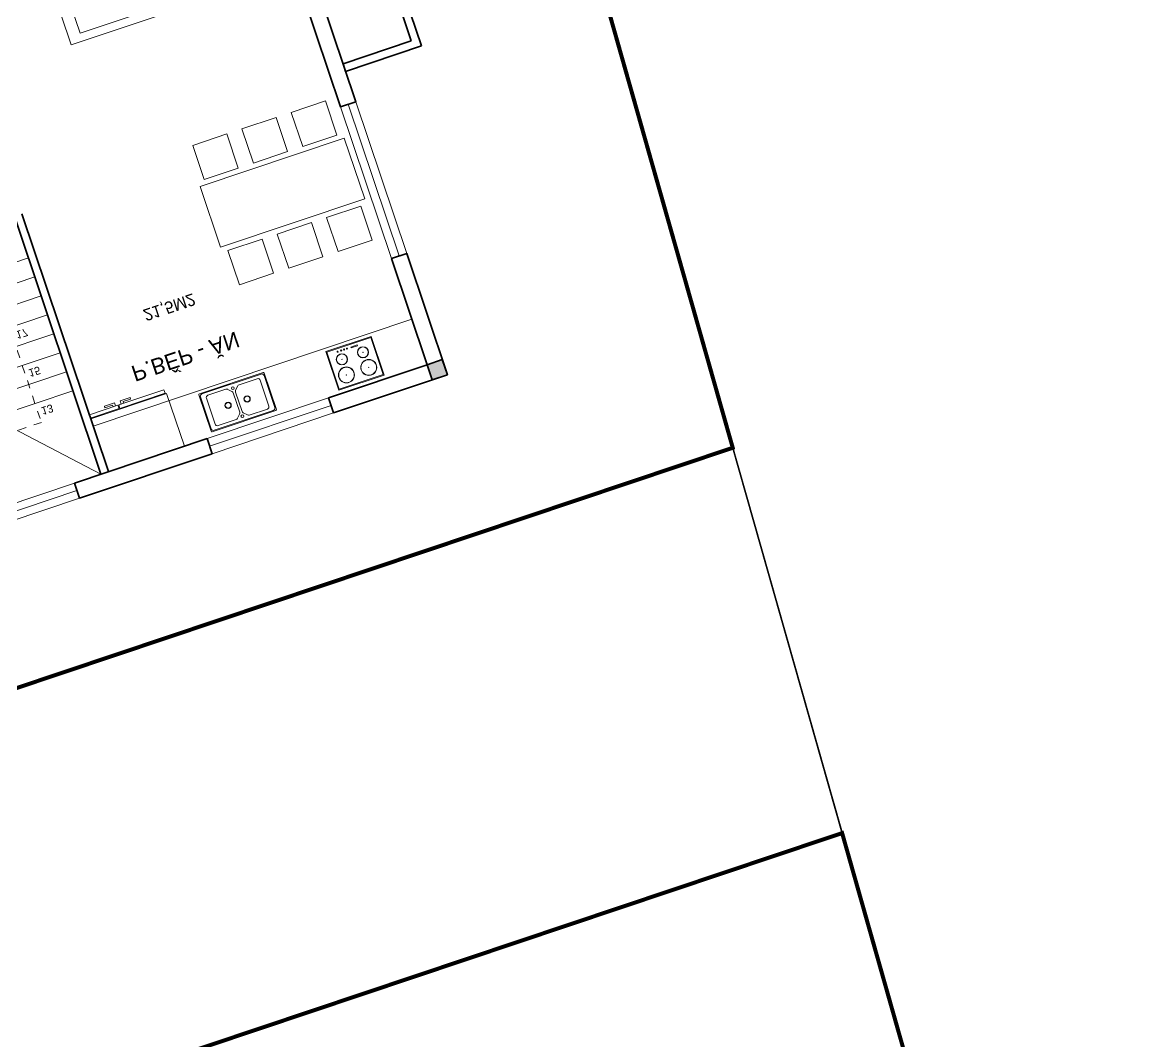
# Model space of a CAD drawing. Header units: metres. Extents: x 568336 to 569219, y 2065964 to 2066430.
# Drawn here: x 568496.64 to 568510.47, y 2066022.14 to 2066034.88 of the extents above; entities that cross this region are included whole.
import ezdxf

# ---------------------------------------------------------------- set-up
doc = ezdxf.new("R2010")
doc.units = ezdxf.units.M
for name, pattern in [('CENTER', [2, 1.25, -0.25, 0.25, -0.25]), ('HIDDEN', [0.375, 0.25, -0.125]), ('HIDDEN2', [0.1875, 0.125, -0.0625])]:
    doc.linetypes.add(name, pattern=pattern)
doc.layers.get('0').update_dxf_attribs({"linetype": 'CONTINUOUS'})
for name, color, linetype, lineweight in [('-CONCRETE', 1, 'CONTINUOUS', 35), ('-DIM', 9, 'CONTINUOUS', 13), ('-DOOR', 137, 'CONTINUOUS', 9), ('-FURNITURE', 46, 'CONTINUOUS', 9), ('-KH', 143, 'CONTINUOUS', 13), ('-LINE1', 7, 'CONTINUOUS', 18), ('-STEEL1', 1, 'CONTINUOUS', 35), ('-TEXT', 7, 'CONTINUOUS', 15), ('-WALL', 4, 'CONTINUOUS', 35), ('TEXT25', 2, 'CONTINUOUS', 13)]:
    doc.layers.add(name, color=color, linetype=linetype, lineweight=lineweight)
for name, color, linetype in [('-RANH GIOI LO DAT', 12, 'CONTINUOUS'), ('ChiaLo', 128, 'CENTER'), ('ViaHeS', 32, 'CONTINUOUS')]:
    doc.layers.add(name, color=color, linetype=linetype)
doc.styles.add('SVN_AVO_thuong', font='')
doc.styles.add('T1', font='', dxfattribs={"height": 200})
doc.styles.get('SVN_AVO_thuong').set_extended_font_data('SVN-Avo')
doc.styles.get('T1').set_extended_font_data('VNgeometric Light')

# ---------------------------------------------------------------- blocks, each defined once
blk = doc.blocks.new('M5-T2')
at = {"layer": '-RANH GIOI LO DAT', "linetype": 'HIDDEN', "ltscale": 10, "const_width": 50}
blk.add_lwpolyline([(204368.8, -18716.3), (194715.3, -18716.3), (194715.3, -38716.3), (196424.3, -38716.3), (203754.5, -31724.1)], close=True, dxfattribs=at)
blk = doc.blocks.new('A$C14986441')
at = {"ltscale": 3}
for p, q in [((-250, 420), (-250, -420)), ((240, 430), (-240, 430)), ((250, -420), (250, 420)), ((-200, 325), (-200, 87)), ((170, 355), (-170, 355)), ((200, 87), (200, 325)), ((-191, 66), (-149, 24)), ((-128, 15), (128, 15)), ((149, 24), (191, 66)), ((-200, -325), (-200, -87)), ((-191, -66), (-149, -24)), ((-128, -15), (128, -15)), ((149, -24), (191, -66)), ((200, -87), (200, -325)), ((170, -355), (-170, -355)), ((-240, -430), (240, -430))]:
    blk.add_line(p, q, dxfattribs=at)
blk.add_lwpolyline([(240, -390), (240, 390, 0.414214), (210, 420), (-210, 420, 0.414214), (-240, 390), (-240, -390, 0.414214), (-210, -420), (210, -420, 0.414214)], format="xyb", close=True, dxfattribs=at)
for centre, radius in [((0, 125), 40), ((0, 125), 35), ((-186, 0), 17.5), ((185, 0), 17.5), ((0, -125), 40), ((0, -125), 35)]:
    blk.add_circle(centre, radius, dxfattribs=at)
for centre, radius, start, end in [((-240, 420), 10, 90, 180), ((240, 420), 10, 0, 90), ((-170, 325), 30, 90, 180), ((170, 325), 30, 0, 90), ((-170, 87), 30, 180, 225), ((-128, 45), 30, 225, 270), ((128, 45), 30, 270, 315), ((170, 87), 30, 315, 0), ((-170, -87), 30, 135, 180), ((-128, -45), 30, 90, 135), ((128, -45), 30, 45, 90), ((170, -87), 30, 0, 45), ((-170, -325), 30, 180, 270), ((170, -325), 30, 270, 0), ((-240, -420), 10, 180, 270), ((240, -420), 10, 270, 0)]:
    blk.add_arc(centre, radius, start, end, dxfattribs=at)
blk = doc.blocks.new('A$C23F441E4')
at = {"ltscale": 3}
blk.add_lwpolyline([(-300, 0), (-300, -510), (300, -510), (300, 0), (-300, 0)], dxfattribs=at)
for points in [[(-290, -10), (-290, -500), (290, -500), (290, -10)], [(-100, -46), (-15, -46), (-15, -56), (-100, -56)]]:
    blk.add_lwpolyline(points, close=True, dxfattribs=at)
for centre, radius in [((-139, -156), 70), ((-139, -156), 67), ((37, -48), 6.6), ((74, -48), 6.6), ((139, -156), 70), ((139, -156), 67), ((112, -48), 6.6), ((160, -48), 6.6), ((-147, -359), 100), ((-147, -359), 97), ((-139, -156), 2), ((147, -359), 100), ((147, -359), 97), ((139, -156), 2), ((-147, -359), 2), ((147, -359), 2)]:
    blk.add_circle(centre, radius, dxfattribs=at)
blk = doc.blocks.new('A$C55AD6C8F')
at = {"ltscale": 3}
for p, q in [((-750, 624), (-750, 1000)), ((-750, 1000), (-704, 1000)), ((-704, 1000), (-704, 624)), ((0, 1000), (-695, 1000)), ((-695, 1000), (-695, 0)), ((0, 0), (0, 1000)), ((-704, 624), (-750, 624)), ((-750, 613), (-750, 18)), ((-704, 613), (-750, 613)), ((-704, 18), (-704, 613)), ((-750, 18), (-704, 18)), ((-695, 0), (0, 0))]:
    blk.add_line(p, q, dxfattribs=at)
at = {"ltscale": 3, "elevation": 0}
for points in [[(-750, 688), (-750, 657), (-790, 657), (-790, 788), (-771, 788), (-771, 688)], [(-750, 549), (-750, 580), (-790, 580), (-790, 449), (-771, 449), (-771, 549)]]:
    blk.add_lwpolyline(points, close=True, dxfattribs=at)
blk = doc.blocks.new('A$C2896516a')
for points in [[(75, 1386), (525, 1386), (525, 1836), (75, 1836), (75, 1386)], [(725, 1386), (1175, 1386), (1175, 1836), (725, 1836), (725, 1386)], [(1375, 1386), (1825, 1386), (1825, 1836), (1375, 1836), (1375, 1386)], [(75, 450), (525, 450), (525, 0), (75, 0), (75, 450)], [(725, 450), (1175, 450), (1175, 0), (725, 0), (725, 450)], [(1375, 450), (1825, 450), (1825, 0), (1375, 0), (1375, 450)]]:
    blk.add_lwpolyline(points)
blk.add_lwpolyline([(0, 518), (1900, 518), (1900, 1318), (0, 1318)], close=True)
blk = doc.blocks.new('SOFA 2500')
at = {"layer": '-FURNITURE'}
for p, q in [((267949, 8788), (268649, 8788)), ((267949, 8055), (268649, 8055))]:
    blk.add_line(p, q, dxfattribs=at)
for points in [[(267849, 9672), (268649, 9672), (268649, 7172), (267849, 7172)], [(267949, 9522), (268649, 9522), (268649, 7322), (267949, 7322)]]:
    blk.add_lwpolyline(points, close=True, dxfattribs=at)
blk = doc.blocks.new('A$C18251349')
at = {"layer": '-LINE1'}
for points in [[(900, 4650), (1000, 4650), (1000, 3150), (900, 3150)], [(1000, 2350), (900, 2350), (900, 850), (1000, 850)]]:
    blk.add_lwpolyline(points, close=True, dxfattribs=at)
at = {"layer": '-WALL'}
for p, q in [((0, 5500), (1000, 5500)), ((0, 5500), (0, 5400)), ((0, 5400), (900, 5400)), ((900, 4650), (900, 5400)), ((1000, 4650), (1000, 5500)), ((900, 4650), (1000, 4650)), ((1000, 4650), (910, 4650)), ((900, 3150), (1000, 3150)), ((900, 3150), (900, 2350)), ((1000, 3150), (1000, 2350)), ((900, 2350), (1000, 2350)), ((900, 850), (1000, 850)), ((900, 850), (900, 100)), ((1000, 850), (1000, 0)), ((900, 100), (0, 100)), ((0, 100), (0, 0)), ((0, 0), (1000, 0))]:
    blk.add_line(p, q, dxfattribs=at)
blk = doc.blocks.new('A$C5C575821')
at = {"layer": '-CONCRETE'}
h = blk.add_hatch(color=256, dxfattribs=at)
h.dxf.hatch_style = 1
h.paths.add_polyline_path([(0, 200), (0, 0), (200, 0), (200, 200)])
blk.add_lwpolyline([(0, 0), (200, 0), (200, 200), (0, 200)], close=True, dxfattribs=at)
blk = doc.blocks.new('truc M5')
at = {"layer": '-WALL'}
for p in [(-200, 14600), (6400, 14600), (6400, 9200), (-200, 4150), (6400, 4150), (-200, -200), (2400, -200)]:
    blk.add_blockref('A$C5C575821', p, dxfattribs=at)
blk = doc.blocks.new('M5-T2.1')
at = {"layer": '-DOOR'}
for points in [[(614261.9, -20716.1), (615661.9, -20716.1), (615661.9, -20916.1), (614261.9, -20916.1)], [(617411.5, -20716.1), (619011.5, -20716.1), (619011.5, -20916.1), (617411.5, -20916.1)], [(620311.7, -22316.2), (620511.7, -22316.2), (620511.7, -24316.2), (620311.7, -24316.2)]]:
    blk.add_lwpolyline(points, close=True, dxfattribs=at)
for points in [[(614261.9, -20816.1), (615661.9, -20816.1)], [(619011.5, -20816.1), (617411.5, -20816.1)], [(620411.7, -24316.2), (620411.7, -22316.2)]]:
    blk.add_lwpolyline(points, dxfattribs=at)
at = {"layer": '-FURNITURE'}
blk.add_line((620311.7, -21516.1), (616111.4, -21516.1), dxfattribs=at)
at = {"layer": '-KH', "linetype": 'HIDDEN2', "ltscale": 5}
blk.add_lwpolyline([(615511.8, -21766.3), (614411.8, -21766.3), (614411.8, -25116.3), (615511.8, -25116.3)], close=True, dxfattribs=at)
at = {"layer": '-LINE1'}
blk.add_line((614999, -21966.3), (616011.8, -20916.2), dxfattribs=at)
at = {"layer": '-LINE1', "lineweight": 18}
for p, q in [((615011.8, -22266.3), (616011.8, -22266.3)), ((615011.8, -22516.3), (616011.8, -22516.3)), ((615011.8, -22766.3), (616011.8, -22766.3)), ((615011.8, -23016.3), (616011.8, -23016.3)), ((615011.8, -23266.3), (616011.8, -23266.3)), ((615011.8, -23516.3), (616011.8, -23516.3)), ((615011.8, -23766.3), (616011.8, -23766.3))]:
    blk.add_line(p, q, dxfattribs=at)
at = {"layer": '-LINE1'}
blk.add_lwpolyline([(615011.8, -22016.3), (616011.8, -22016.3)], dxfattribs=at)
at = {"layer": '-RANH GIOI LO DAT', "linetype": 'HIDDEN', "ltscale": 10, "const_width": 50}
blk.add_lwpolyline([(623601.4, -18716.4), (613711.7, -18716.3), (613711.7, -38716.3), (619545.8, -38716.4), (624310, -33722)], close=True, dxfattribs=at)
at = {"layer": '-WALL'}
for p, q in [((617411.5, -20716.1), (615661.9, -20716.1)), ((615661.9, -20716.1), (615661.9, -20916.1)), ((620511.7, -20716.1), (619011.5, -20716.1)), ((620511.7, -20716.1), (620511.7, -22316.2)), ((617411.5, -20916.1), (615661.9, -20916.1)), ((616012.1, -20916.1), (616012.1, -24316.4)), ((616111.4, -24316.3), (616111.4, -20916.1)), ((620311.7, -20916.1), (619011.5, -20916.1)), ((620311.7, -20916.1), (620311.7, -22316.2)), ((620511.7, -22316.2), (620311.7, -22316.2)), ((620311.7, -24316.2), (620311.7, -26835.4)), ((620511.7, -24316.2), (620311.7, -24316.2)), ((620511.7, -24316.2), (620511.7, -26835.4))]:
    blk.add_line(p, q, dxfattribs=at)
for points in [[(617411.5, -20916.1), (617411.5, -20716.1)], [(619011.5, -20916.1), (619011.5, -20716.1)]]:
    blk.add_lwpolyline(points, dxfattribs=at)
at = {"layer": '-DIM', "xscale": -1, "rotation": 90}
blk.add_blockref('SOFA 2500', (627039.3, 241725.9), dxfattribs=at)
at = {"layer": '-FURNITURE'}
for name, p, rotation in [('A$C55AD6C8F', (617111.4, -20916.1), 90.00000000000001), ('A$C23F441E4', (619461.7, -21474.4), 180)]:
    blk.add_blockref(name, p, dxfattribs=dict(at, rotation=rotation))
at = {"layer": '-FURNITURE', "xscale": -1, "rotation": 90}
blk.add_blockref('A$C14986441', (617917.3, -21225.7), dxfattribs=at)
at = {"layer": '-FURNITURE'}
blk.add_blockref('A$C2896516a', (618330.8, -24446.4), dxfattribs=at)
at = {"layer": '-STEEL1'}
blk.add_blockref('truc M5', (613911.7, -35516.1), dxfattribs=at)
at = {"layer": '-WALL'}
blk.add_blockref('A$C18251349', (620511.6, -30216.3), dxfattribs=at)
at = {"layer": '-TEXT', "style": 'T1'}
for s, p in [('13', (615558.7, -21943.8)), ('15', (615558.7, -22443.8)), ('17', (615558.7, -22945.3))]:
    blk.add_text(s, height=100, rotation=360, dxfattribs=at).set_placement(p)
at = {"layer": 'TEXT25'}
for s, height, rotation, style, p in [('P.BẾP - ĂN', 200, 360, 'SVN_AVO_thuong', (616782, -22073.5)), ('21,5M2', 150, 0, 'T1', (617151.5, -22696))]:
    blk.add_text(s, height=height, rotation=rotation, dxfattribs=dict(at, style=style)).set_placement(p)

msp = doc.modelspace()

# ---------------------------------------------------------------- linework, layer by layer
at = {"layer": 'ChiaLo', "ltscale": 5}
for points in [[(568505.517, 2066029.562), (568379.533, 2065987.283)], [(568506.884, 2066024.747), (568381.124, 2065982.543)]]:
    msp.add_lwpolyline(points, dxfattribs=at)
at = {"layer": 'ViaHeS'}
msp.add_lwpolyline([(568377.91, 2066007.834), (568495.31, 2066047.233), (568501.415, 2066044.014), (568510.44, 2066012.22), (568505.716, 2066003.259), (568392.227, 2065965.173), (568385.896, 2065968.322), (568374.761, 2066001.503)], close=True, dxfattribs=at)
msp.add_lwpolyline([(568506.884, 2066024.747), (568505.517, 2066029.562), (568379.533, 2065987.283), (568381.124, 2065982.543), (568506.884, 2066024.747)], dxfattribs=at)

# ---------------------------------------------------------------- next in the draw order: block references
at = {"layer": '-WALL', "color": 2, "true_color": 0xf1eb1f, "yscale": 0.001, "zscale": 0.001}
for name, p, xscale, rotation in [('M5-T2.1', (567920.273, 2065813.42), -0.001, 198.5510846630406), ('M5-T2', (568307.18, 2065977.47), 0.001, 18.55129228274907)]:
    msp.add_blockref(name, p, dxfattribs=dict(at, xscale=xscale, rotation=rotation))

doc.saveas('drawing.dxf')
